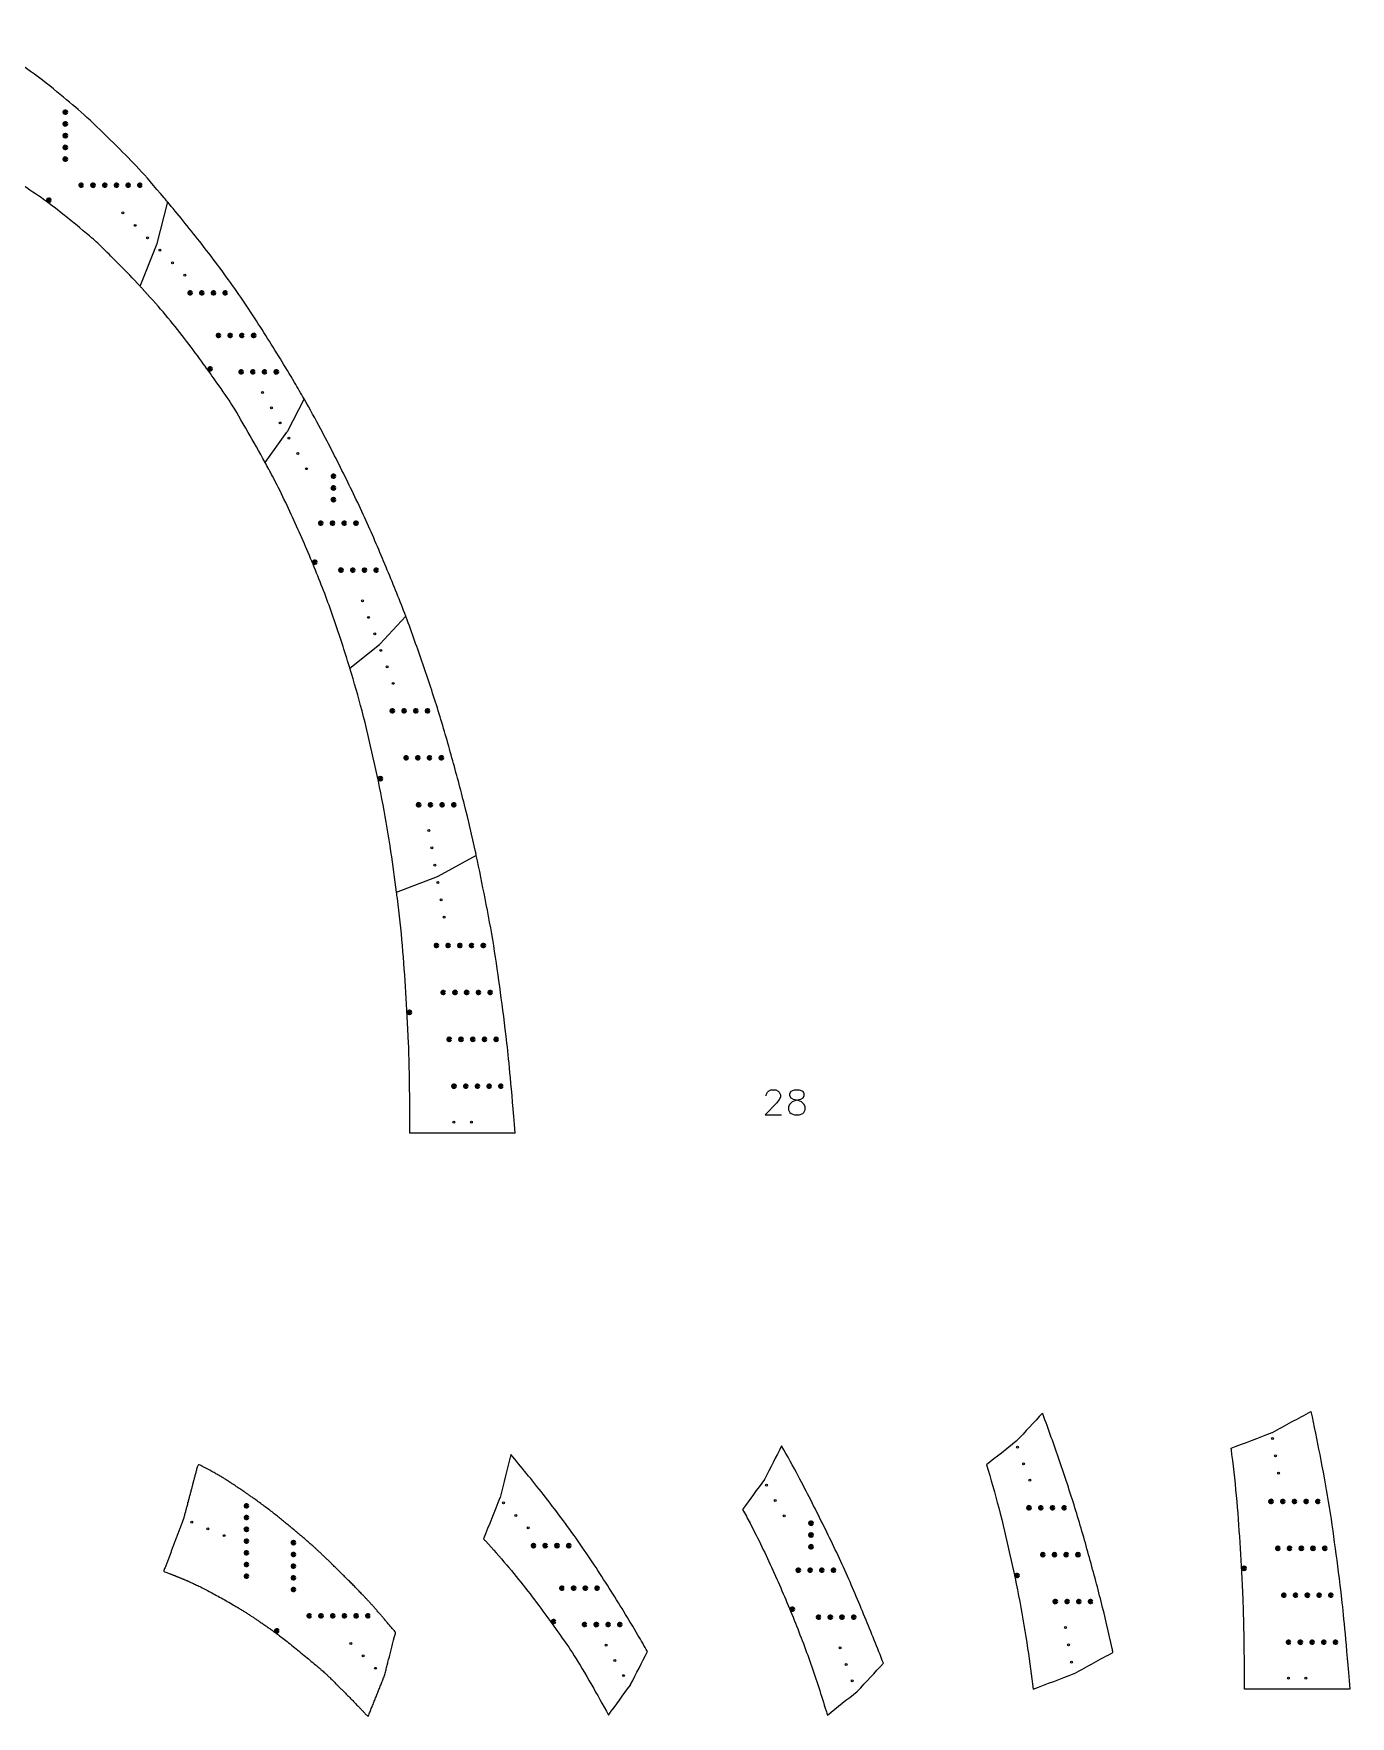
# Model space of a CAD drawing. Header units: inches. Extents: x 53 to 984, y 23 to 663.
# Drawn here: x 535 to 984, y 31 to 605 of the extents above; entities that cross this region are included whole.
import ezdxf

# ---------------------------------------------------------------- set-up
doc = ezdxf.new("R2010")
doc.units = ezdxf.units.IN
doc.header["$MEASUREMENT"] = 0
doc.header["$PDMODE"] = 32
doc.header["$PDSIZE"] = 1
for name, color, linetype, lineweight in [('Annotation', 7, 'Continuous', 9), ('Drilling', 3, 'Continuous', 13), ('Engrave', 4, 'Continuous', 50)]:
    doc.layers.add(name, color=color, linetype=linetype, lineweight=lineweight)

# ---------------------------------------------------------------- blocks, each defined once
blk = doc.blocks.new('*U844')
at = {"layer": 'Engrave'}
blk.add_point((0, 0), dxfattribs=at)
blk = doc.blocks.new('*U845')
at = {"layer": 'Engrave', "color": 0, "linetype": 'ByBlock', "lineweight": -2, "transparency": 16777216}
for p in [(0, 0), (4, 0), (8, 0), (12, 0), (16, 0)]:
    blk.add_blockref('*U844', p, dxfattribs=at)
blk = doc.blocks.new('*U846')
at = {"layer": 'Engrave'}
blk.add_point((0, 0), dxfattribs=at)
blk = doc.blocks.new('*U847')
at = {"layer": 'Engrave', "color": 0, "linetype": 'ByBlock', "lineweight": -2, "transparency": 16777216}
for p in [(0, 0), (4, 0), (8, 0), (12, 0), (16, 0)]:
    blk.add_blockref('*U846', p, dxfattribs=at)
blk = doc.blocks.new('*U848')
at = {"layer": 'Engrave'}
blk.add_point((0, 0), dxfattribs=at)
blk = doc.blocks.new('*U849')
at = {"layer": 'Engrave', "color": 0, "linetype": 'ByBlock', "lineweight": -2, "transparency": 16777216}
for p in [(0, 0), (4, 0), (8, 0), (12, 0), (16, 0)]:
    blk.add_blockref('*U848', p, dxfattribs=at)
blk = doc.blocks.new('*U850')
at = {"layer": 'Engrave'}
blk.add_point((0, 0), dxfattribs=at)
blk = doc.blocks.new('*U851')
at = {"layer": 'Engrave', "color": 0, "linetype": 'ByBlock', "lineweight": -2, "transparency": 16777216}
for p in [(0, 0), (4, 0), (8, 0), (12, 0), (16, 0)]:
    blk.add_blockref('*U850', p, dxfattribs=at)
blk = doc.blocks.new('*U852')
at = {"layer": 'Engrave'}
blk.add_point((0, 0), dxfattribs=at)
blk = doc.blocks.new('*U853')
at = {"layer": 'Engrave', "color": 0, "linetype": 'ByBlock', "lineweight": -2, "transparency": 16777216}
for p in [(0, 0), (4, 0), (8, 0), (12, 0)]:
    blk.add_blockref('*U852', p, dxfattribs=at)
blk = doc.blocks.new('*U854')
at = {"layer": 'Engrave'}
blk.add_point((0, 0), dxfattribs=at)
blk = doc.blocks.new('*U855')
at = {"layer": 'Engrave', "color": 0, "linetype": 'ByBlock', "lineweight": -2, "transparency": 16777216}
for p in [(0, 0), (4, 0), (8, 0), (12, 0)]:
    blk.add_blockref('*U854', p, dxfattribs=at)
blk = doc.blocks.new('*U856')
at = {"layer": 'Engrave'}
blk.add_point((0, 0), dxfattribs=at)
blk = doc.blocks.new('*U857')
at = {"layer": 'Engrave', "color": 0, "linetype": 'ByBlock', "lineweight": -2, "transparency": 16777216}
for p in [(0, 0), (4, 0), (8, 0), (12, 0)]:
    blk.add_blockref('*U856', p, dxfattribs=at)
blk = doc.blocks.new('*U858')
at = {"layer": 'Engrave'}
blk.add_point((0, 0), dxfattribs=at)
blk = doc.blocks.new('*U859')
at = {"layer": 'Engrave', "color": 0, "linetype": 'ByBlock', "lineweight": -2, "transparency": 16777216}
for p in [(0, 0), (4, 0), (8, 0), (12, 0)]:
    blk.add_blockref('*U858', p, dxfattribs=at)
blk = doc.blocks.new('*U860')
at = {"layer": 'Engrave'}
blk.add_point((0, 0), dxfattribs=at)
blk = doc.blocks.new('*U861')
at = {"layer": 'Engrave', "color": 0, "linetype": 'ByBlock', "lineweight": -2, "transparency": 16777216}
for p in [(0, 0), (4, 0), (8, 0), (12, 0)]:
    blk.add_blockref('*U860', p, dxfattribs=at)
blk = doc.blocks.new('*U862')
at = {"layer": 'Engrave'}
blk.add_point((0, 0), dxfattribs=at)
blk = doc.blocks.new('*U863')
at = {"layer": 'Engrave', "color": 0, "linetype": 'ByBlock', "lineweight": -2, "transparency": 16777216}
for p in [(0, 0), (4, 0), (8, 0), (12, 0)]:
    blk.add_blockref('*U862', p, dxfattribs=at)
blk = doc.blocks.new('*U864')
at = {"layer": 'Engrave'}
blk.add_point((0, 0), dxfattribs=at)
blk = doc.blocks.new('*U865')
at = {"layer": 'Engrave', "color": 0, "linetype": 'ByBlock', "lineweight": -2, "transparency": 16777216}
for p in [(0, 0), (4, 0), (8, 0), (12, 0)]:
    blk.add_blockref('*U864', p, dxfattribs=at)
blk = doc.blocks.new('*U866')
at = {"layer": 'Engrave'}
blk.add_point((0, 0), dxfattribs=at)
blk = doc.blocks.new('*U867')
at = {"layer": 'Engrave', "color": 0, "linetype": 'ByBlock', "lineweight": -2, "transparency": 16777216}
for p in [(0, 0), (4, 0), (8, 0), (12, 0), (16, 0), (20, 0)]:
    blk.add_blockref('*U866', p, dxfattribs=at)
blk = doc.blocks.new('*U868')
at = {"layer": 'Engrave'}
blk.add_point((0, 0), dxfattribs=at)
blk = doc.blocks.new('*U869')
at = {"layer": 'Engrave', "color": 0, "linetype": 'ByBlock', "lineweight": -2, "transparency": 16777216}
for p in [(0, 0), (4, 0), (8, 0)]:
    blk.add_blockref('*U868', p, dxfattribs=at)
blk = doc.blocks.new('*U872')
at = {"layer": 'Engrave'}
blk.add_point((0, 0), dxfattribs=at)
blk = doc.blocks.new('*U873')
at = {"layer": 'Engrave', "color": 0, "linetype": 'ByBlock', "lineweight": -2, "transparency": 16777216}
for p in [(0, 0), (4, 0), (8, 0), (12, 0)]:
    blk.add_blockref('*U872', p, dxfattribs=at)
blk = doc.blocks.new('*U874')
at = {"layer": 'Engrave'}
blk.add_point((0, 0), dxfattribs=at)
blk = doc.blocks.new('*U875')
at = {"layer": 'Engrave', "color": 0, "linetype": 'ByBlock', "lineweight": -2, "transparency": 16777216}
for p in [(0, 0), (4, 0), (8, 0), (12, 0), (16, 0)]:
    blk.add_blockref('*U874', p, dxfattribs=at)
blk = doc.blocks.new('*U902')
at = {"layer": 'Engrave'}
blk.add_point((0, 0), dxfattribs=at)
blk = doc.blocks.new('*U903')
at = {"layer": 'Engrave', "color": 0, "linetype": 'ByBlock', "lineweight": -2, "transparency": 16777216}
for p in [(0, 0), (4, 0), (8, 0), (12, 0)]:
    blk.add_blockref('*U902', p, dxfattribs=at)
blk = doc.blocks.new('*U904')
at = {"layer": 'Engrave'}
blk.add_point((0, 0), dxfattribs=at)
blk = doc.blocks.new('*U905')
at = {"layer": 'Engrave', "color": 0, "linetype": 'ByBlock', "lineweight": -2, "transparency": 16777216}
for p in [(0, 0), (4, 0), (8, 0), (12, 0)]:
    blk.add_blockref('*U904', p, dxfattribs=at)
blk = doc.blocks.new('*U906')
at = {"layer": 'Engrave'}
blk.add_point((0, 0), dxfattribs=at)
blk = doc.blocks.new('*U907')
at = {"layer": 'Engrave', "color": 0, "linetype": 'ByBlock', "lineweight": -2, "transparency": 16777216}
for p in [(0, 0), (4, 0), (8, 0), (12, 0)]:
    blk.add_blockref('*U906', p, dxfattribs=at)
blk = doc.blocks.new('*U908')
at = {"layer": 'Engrave'}
blk.add_point((0, 0), dxfattribs=at)
blk = doc.blocks.new('*U909')
at = {"layer": 'Engrave', "color": 0, "linetype": 'ByBlock', "lineweight": -2, "transparency": 16777216}
for p in [(0, 0), (4, 0), (8, 0), (12, 0)]:
    blk.add_blockref('*U908', p, dxfattribs=at)
blk = doc.blocks.new('*U910')
at = {"layer": 'Engrave'}
blk.add_point((0, 0), dxfattribs=at)
blk = doc.blocks.new('*U911')
at = {"layer": 'Engrave', "color": 0, "linetype": 'ByBlock', "lineweight": -2, "transparency": 16777216}
for p in [(0, 0), (4, 0), (8, 0), (12, 0)]:
    blk.add_blockref('*U910', p, dxfattribs=at)
blk = doc.blocks.new('*U912')
at = {"layer": 'Engrave'}
blk.add_point((0, 0), dxfattribs=at)
blk = doc.blocks.new('*U913')
at = {"layer": 'Engrave', "color": 0, "linetype": 'ByBlock', "lineweight": -2, "transparency": 16777216}
for p in [(0, 0), (4, 0), (8, 0)]:
    blk.add_blockref('*U912', p, dxfattribs=at)
blk = doc.blocks.new('*U914')
at = {"layer": 'Engrave'}
blk.add_point((0, 0), dxfattribs=at)
blk = doc.blocks.new('*U915')
at = {"layer": 'Engrave', "color": 0, "linetype": 'ByBlock', "lineweight": -2, "transparency": 16777216}
for p in [(0, 0), (4, 0), (8, 0), (12, 0)]:
    blk.add_blockref('*U914', p, dxfattribs=at)
blk = doc.blocks.new('*U916')
at = {"layer": 'Engrave'}
blk.add_point((0, 0), dxfattribs=at)
blk = doc.blocks.new('*U917')
at = {"layer": 'Engrave', "color": 0, "linetype": 'ByBlock', "lineweight": -2, "transparency": 16777216}
for p in [(0, 0), (4, 0), (8, 0), (12, 0)]:
    blk.add_blockref('*U916', p, dxfattribs=at)
blk = doc.blocks.new('*U918')
at = {"layer": 'Engrave'}
blk.add_point((0, 0), dxfattribs=at)
blk = doc.blocks.new('*U919')
at = {"layer": 'Engrave', "color": 0, "linetype": 'ByBlock', "lineweight": -2, "transparency": 16777216}
for p in [(0, 0), (4, 0), (8, 0), (12, 0)]:
    blk.add_blockref('*U918', p, dxfattribs=at)
blk = doc.blocks.new('*U920')
at = {"layer": 'Engrave'}
blk.add_point((0, 0), dxfattribs=at)
blk = doc.blocks.new('*U921')
at = {"layer": 'Engrave', "color": 0, "linetype": 'ByBlock', "lineweight": -2, "transparency": 16777216}
for p in [(0, 0), (4, 0), (8, 0), (12, 0), (16, 0)]:
    blk.add_blockref('*U920', p, dxfattribs=at)
blk = doc.blocks.new('*U922')
at = {"layer": 'Engrave'}
blk.add_point((0, 0), dxfattribs=at)
blk = doc.blocks.new('*U923')
at = {"layer": 'Engrave', "color": 0, "linetype": 'ByBlock', "lineweight": -2, "transparency": 16777216}
for p in [(0, 0), (4, 0), (8, 0), (12, 0), (16, 0)]:
    blk.add_blockref('*U922', p, dxfattribs=at)
blk = doc.blocks.new('*U924')
at = {"layer": 'Engrave'}
blk.add_point((0, 0), dxfattribs=at)
blk = doc.blocks.new('*U925')
at = {"layer": 'Engrave', "color": 0, "linetype": 'ByBlock', "lineweight": -2, "transparency": 16777216}
for p in [(0, 0), (4, 0), (8, 0), (12, 0), (16, 0)]:
    blk.add_blockref('*U924', p, dxfattribs=at)
blk = doc.blocks.new('*U926')
at = {"layer": 'Engrave'}
blk.add_point((0, 0), dxfattribs=at)
blk = doc.blocks.new('*U927')
at = {"layer": 'Engrave', "color": 0, "linetype": 'ByBlock', "lineweight": -2, "transparency": 16777216}
for p in [(0, 0), (4, 0), (8, 0), (12, 0), (16, 0)]:
    blk.add_blockref('*U926', p, dxfattribs=at)
blk = doc.blocks.new('*U940')
at = {"layer": 'Engrave'}
blk.add_point((0, 0), dxfattribs=at)
blk = doc.blocks.new('*U941')
at = {"layer": 'Engrave', "color": 0, "linetype": 'ByBlock', "lineweight": -2, "transparency": 16777216}
for p in [(0, 0), (4, 0), (8, 0), (12, 0), (16, 0), (20, 0)]:
    blk.add_blockref('*U940', p, dxfattribs=at)
blk = doc.blocks.new('*U942')
at = {"layer": 'Engrave'}
blk.add_point((0, 0), dxfattribs=at)
blk = doc.blocks.new('*U943')
at = {"layer": 'Engrave', "color": 0, "linetype": 'ByBlock', "lineweight": -2, "transparency": 16777216}
for p in [(0, 0), (4, 0), (8, 0), (12, 0), (16, 0), (20, 0), (24, 0)]:
    blk.add_blockref('*U942', p, dxfattribs=at)
blk = doc.blocks.new('*U944')
at = {"layer": 'Engrave'}
blk.add_point((0, 0), dxfattribs=at)
blk = doc.blocks.new('*U945')
at = {"layer": 'Engrave', "color": 0, "linetype": 'ByBlock', "lineweight": -2, "transparency": 16777216}
for p in [(0, 0), (4, 0), (8, 0), (12, 0), (16, 0)]:
    blk.add_blockref('*U944', p, dxfattribs=at)

msp = doc.modelspace()

# ---------------------------------------------------------------- linework, layer by layer
for p, q in [((580.41, 547.66), (576.7, 533.04)), ((571.06, 518.91), (576.66, 532.91)), ((576.66, 532.91), (576.7, 533.04)), ((626.97, 480.5), (621.23, 469.21)), ((613.7, 458.83), (621.14, 469.08)), ((621.14, 469.08), (621.23, 469.21)), ((661.68, 406.38), (652.86, 396.87)), ((642.58, 388.72), (652.75, 396.77)), ((652.86, 396.87), (652.75, 396.77)), ((685.72, 324.79), (672.61, 317.64)), ((658.54, 312.25), (672.49, 317.59)), ((672.61, 317.64), (672.49, 317.59)), ((698.96, 230.11), (663.11, 230.11))]:
    msp.add_line(p, q)
at = {"transparency": 33554687}
for points, knots in [([(580.41, 547.66), (580.03, 548.11), (576.05, 552.87), (570.47, 559.33), (563.64, 566.11), (553.5, 576.18), (546.41, 582.11), (536.74, 590.2), (525.09, 598.11), (521.37, 600.64), (515.66, 603.68), (513.04, 605.01)], [18.897873, 18.897873, 18.897873, 18.897873, 19, 20, 21, 22, 23, 24, 25, 26, 26.393494, 26.393494, 26.393494, 26.393494]), ([(626.97, 480.5), (625.91, 482.37), (621.73, 489.57), (614.04, 502.11), (603.58, 518.11), (592.01, 533.57), (583.72, 543.69), (580.41, 547.66)], [14.6495, 14.6495, 14.6495, 14.6495, 15, 16, 17, 18, 18.897873, 18.897873, 18.897873, 18.897873]), ([(661.68, 406.38), (659.69, 411.62), (655.36, 422.2), (648.7, 438.11), (640.97, 454.11), (633.82, 468.24), (628.95, 477.04), (626.97, 480.5)], [10.017001, 10.017001, 10.017001, 10.017001, 11, 12, 13, 14, 14.6495, 14.6495, 14.6495, 14.6495]), ([(685.72, 324.79), (685.63, 325.23), (684.37, 331), (681.78, 342.11), (677.46, 358.11), (672.9, 374.11), (667.49, 390.11), (663.76, 400.87), (661.71, 406.29), (661.68, 406.38)], [4.917266, 4.917266, 4.917266, 4.917266, 5, 6, 7, 8, 9, 10, 10.017001, 10.017001, 10.017001, 10.017001]), ([(698.96, 230.11), (697.69, 246.11), (696.16, 262.11), (693.98, 278.11), (691.81, 294.11), (688.84, 309.67), (686.78, 319.89), (685.72, 324.79)], [0, 0, 0, 0, 1, 2, 3, 4, 4.917266, 4.917266, 4.917266, 4.917266]), ([(943.16, 122.69), (943.25, 121.98), (944.02, 115.93), (945.32, 104.55), (946.33, 88.55), (947.34, 72.55), (947.63, 56.56), (947.74, 40.55), (959.69, 40.55), (971.64, 40.55), (983.59, 40.55), (982.32, 56.55), (980.78, 72.55), (978.61, 88.55), (976.43, 104.55), (973.47, 120.11), (971.4, 130.33), (970.35, 135.22), (965.98, 132.84), (961.6, 130.46), (957.23, 128.08), (957.19, 128.06), (957.15, 128.04), (957.11, 128.02), (952.46, 126.25), (947.81, 124.47), (943.16, 122.69)], [0, 0, 0, 0, 0.134022, 1.134022, 2.134022, 3.134022, 4.132961, 4.132961, 4.132961, 5.132961, 5.132961, 5.132961, 6.132961, 7.132961, 8.132961, 9.132961, 10.050227, 10.050227, 10.050227, 11.050227, 11.050227, 11.050227, 12.050227, 12.050227, 12.050227, 13.050227, 13.050227, 13.050227, 13.050227])]:
    msp.add_open_spline(points, degree=3, knots=knots, dxfattribs=at)
for points, knots in [([(571.06, 518.91), (566.34, 523.97), (556.09, 534.11), (556.09, 534.11), (542.16, 545.76), (535.83, 550.11), (527.22, 556.02), (512.87, 563.86), (508.04, 565.83), (504.01, 567.46), (501.34, 568.44)], [18.048793, 18.048793, 18.048793, 18.048793, 18.998939, 19.998939, 20.998939, 21.998939, 22.998939, 23.998939, 24.998939, 25.620005, 25.620005, 25.620005, 25.620005]), ([(613.7, 458.83), (611.68, 462.51), (606.82, 471.04), (601.89, 479.47), (597.23, 486.11), (585.71, 502.11), (576.52, 513.04), (571.31, 518.64), (571.06, 518.91)], [13.295966, 13.295966, 13.295966, 13.295966, 13.998939, 14.998939, 15.998939, 16.998939, 17.998939, 18.048793, 18.048793, 18.048793, 18.048793]), ([(642.58, 388.72), (642.44, 389.19), (640.66, 394.98), (637.12, 406.11), (630.99, 422.11), (624.13, 438.11), (618.26, 450.36), (614.55, 457.28), (613.7, 458.83)], [8.912316, 8.912316, 8.912316, 8.912316, 8.998939, 9.998939, 10.998939, 11.998939, 12.998939, 13.295966, 13.295966, 13.295966, 13.295966]), ([(658.54, 312.25), (657.95, 316.87), (656.57, 326.82), (654.06, 342.11), (650.65, 358.11), (647.04, 373.65), (644.06, 383.85), (642.58, 388.72)], [4.132961, 4.132961, 4.132961, 4.132961, 4.998939, 5.998939, 6.998939, 7.998939, 8.912316, 8.912316, 8.912316, 8.912316]), ([(663.11, 230.11), (663.01, 246.13), (662.71, 262.12), (661.7, 278.11), (660.69, 294.11), (659.39, 305.49), (658.63, 311.54), (658.54, 312.25)], [0, 0, 0, 0, 0.998939, 1.998939, 2.998939, 3.998939, 4.132961, 4.132961, 4.132961, 4.132961]), ([(889.62, 45.88), (884.97, 44.1), (880.32, 42.32), (875.67, 40.55), (875.08, 45.16), (873.7, 55.12), (871.19, 70.4), (867.77, 86.4), (864.17, 101.94), (861.19, 112.14), (859.71, 117.02), (863.1, 119.7), (866.49, 122.38), (869.88, 125.06), (869.91, 125.1), (869.95, 125.13), (869.99, 125.17), (872.93, 128.33), (875.87, 131.5), (878.81, 134.67), (878.84, 134.58), (880.89, 129.16), (884.62, 118.4), (890.03, 102.4), (894.59, 86.4), (898.91, 70.4), (901.5, 59.29), (902.76, 53.52), (902.85, 53.08), (898.48, 50.7), (894.11, 48.32), (889.74, 45.93), (889.7, 45.92), (889.66, 45.9), (889.62, 45.88)], [0, 0, 0, 0, 1, 1, 1, 1.865978, 2.865978, 3.865978, 4.865978, 5.779355, 5.779355, 5.779355, 6.779355, 6.779355, 6.779355, 7.779355, 7.779355, 7.779355, 8.779355, 8.779355, 8.779355, 8.796356, 9.796356, 10.796356, 11.796356, 12.796356, 13.796356, 13.879089, 13.879089, 13.879089, 14.879089, 14.879089, 14.879089, 15.879089, 15.879089, 15.879089, 15.879089]), ([(784.01, 112.07), (784.04, 112.12), (784.06, 112.16), (784.09, 112.21), (786.01, 115.97), (787.92, 119.73), (789.84, 123.49), (791.82, 120.03), (796.68, 111.23), (803.83, 97.1), (811.57, 81.1), (818.23, 65.19), (822.56, 54.62), (824.54, 49.37), (821.61, 46.2), (818.67, 43.03), (815.73, 39.86), (815.69, 39.83), (815.65, 39.8), (815.61, 39.76), (812.22, 37.08), (808.83, 34.4), (805.44, 31.72), (805.3, 32.18), (803.53, 37.97), (799.99, 49.1), (793.85, 65.1), (787, 81.1), (781.13, 93.35), (777.41, 100.27), (776.56, 101.83), (779.04, 105.24), (781.53, 108.66), (784.01, 112.07)], [0, 0, 0, 0, 1, 1, 1, 2, 2, 2, 2.6495, 3.6495, 4.6495, 5.6495, 6.632499, 6.632499, 6.632499, 7.632499, 7.632499, 7.632499, 8.632499, 8.632499, 8.632499, 9.632499, 9.632499, 9.632499, 9.719123, 10.719123, 11.719123, 12.719123, 13.719123, 14.016149, 14.016149, 14.016149, 15.016149, 15.016149, 15.016149, 15.016149]), ([(693.83, 105.92), (695.07, 110.79), (696.3, 115.67), (697.54, 120.54), (700.85, 116.57), (709.14, 106.45), (720.71, 90.99), (731.17, 74.99), (738.86, 62.46), (743.04, 55.25), (744.1, 53.38), (742.19, 49.62), (740.27, 45.86), (738.36, 42.1), (738.33, 42.05), (738.3, 42.01), (738.27, 41.96), (735.79, 38.55), (733.31, 35.13), (730.83, 31.72), (728.81, 35.4), (723.95, 43.92), (719.02, 52.35), (714.36, 58.99), (702.84, 74.99), (693.65, 85.92), (688.44, 91.52), (688.19, 91.79), (690.06, 96.46), (691.93, 101.13), (693.79, 105.79), (693.81, 105.84), (693.82, 105.88), (693.83, 105.92)], [0, 0, 0, 0, 1, 1, 1, 1.897873, 2.897873, 3.897873, 4.897873, 5.248372, 5.248372, 5.248372, 6.248372, 6.248372, 6.248372, 7.248372, 7.248372, 7.248372, 8.248372, 8.248372, 8.248372, 8.951346, 9.951346, 10.951346, 11.951346, 12.951346, 13.0012, 13.0012, 13.0012, 14.0012, 14.0012, 14.0012, 15.0012, 15.0012, 15.0012, 15.0012])]:
    msp.add_open_spline(points, degree=3, knots=knots)
msp.add_rational_spline([(654.42, 45.15), (652.56, 40.49), (650.69, 35.82), (648.82, 31.15), (644.1, 36.21), (633.85, 46.35), (633.85, 46.35), (619.92, 58), (613.59, 62.35), (604.98, 68.27), (590.63, 76.1), (585.8, 78.07), (581.77, 79.71), (579.1, 80.69), (581.36, 86.67), (583.62, 92.64), (585.88, 98.62), (585.89, 98.65), (585.9, 98.69), (585.91, 98.72), (587.54, 104.9), (589.17, 111.08), (590.8, 117.26), (593.42, 115.93), (599.13, 112.88), (602.85, 110.35), (614.5, 102.44), (624.17, 94.35), (631.26, 88.42), (641.4, 78.35), (648.23, 71.57), (653.81, 65.11), (657.79, 60.35), (658.17, 59.9), (656.93, 55.03), (655.7, 50.15), (654.46, 45.28), (654.45, 45.24), (654.44, 45.2), (654.42, 45.15)], [1, 1, 1, 1, 1, 1, 1, 1, 1, 1, 1, 1, 1, 1, 1, 1, 1, 0.999108350251, 0.999108350251, 1, 1, 1, 1, 1, 1, 1, 1, 1, 1, 1, 1, 1, 1, 1, 1, 1, 1, 1, 1, 1], degree=3, knots=[0, 0, 0, 0, 1, 1, 1, 1.950146, 2.950146, 3.950146, 4.950146, 5.950146, 6.950146, 7.950146, 8.571212, 8.571212, 8.571212, 9.571212, 9.571212, 9.571212, 9.674663, 9.674663, 9.674663, 10.674663, 10.674663, 10.674663, 11.068157, 12.068157, 13.068157, 14.068157, 15.068157, 16.068157, 17.068157, 18.068157, 18.170284, 18.170284, 18.170284, 19.170284, 19.170284, 19.170284, 20.170284, 20.170284, 20.170284, 20.170284])
at = {"layer": 'Annotation'}
msp.add_lwpolyline([(784.61, 242.84), (784.61, 243.24), (785.01, 244.05), (785.42, 244.45), (786.22, 244.85), (787.83, 244.85), (788.63, 244.45), (789.03, 244.05), (789.43, 243.24), (789.43, 242.44), (789.03, 241.63), (788.23, 240.43), (784.21, 236.41), (789.84, 236.41)], dxfattribs=at)
msp.add_lwpolyline([(794.26, 236.41), (795.86, 236.41), (797.07, 236.81), (797.47, 237.21), (797.87, 238.02), (797.87, 239.22), (797.47, 240.03), (796.67, 240.83), (795.46, 241.23), (793.85, 241.63), (793.05, 242.04), (792.65, 242.84), (792.65, 243.64), (793.05, 244.45), (794.26, 244.85), (795.86, 244.85), (797.07, 244.45), (797.47, 243.64), (797.47, 242.84), (797.07, 242.04), (796.27, 241.63), (794.66, 241.23), (793.45, 240.83), (792.65, 240.03), (792.25, 239.22), (792.25, 238.02), (792.65, 237.21), (793.05, 236.81)], close=True, dxfattribs=at)
at = {"layer": 'Drilling'}
for centre in [(565.14, 543.9), (569.38, 539.65), (573.62, 535.41), (577.85, 531.16), (582.09, 526.91), (586.33, 522.66), (612.84, 482.66), (615.84, 477.46), (618.84, 472.27), (621.84, 467.07), (624.84, 461.87), (627.84, 456.68), (646.9, 411.61), (648.99, 405.99), (651.08, 400.36), (653.17, 394.74), (655.27, 389.12), (657.36, 383.49), (669.54, 333.29), (670.57, 327.38), (671.61, 321.48), (672.65, 315.57), (673.69, 309.66), (674.72, 303.75), (678.04, 233.86), (684.04, 233.86), (957.27, 126), (870.3, 123.03), (872.39, 117.41), (958.31, 120.09), (784.7, 110.06), (874.49, 111.79), (959.35, 114.18), (694.98, 104.04), (787.7, 104.87), (588.67, 97.52), (699.22, 99.79), (790.7, 99.67), (594.2, 95.2), (599.74, 92.89), (703.46, 95.55), (886.67, 61.59), (642.9, 56.15), (647.14, 51.9), (729.97, 55.54), (809.76, 54.6), (887.7, 55.68), (651.38, 47.65), (732.97, 50.34), (811.86, 48.98), (888.74, 49.77), (735.97, 45.15), (813.95, 43.36), (962.66, 44.3), (968.66, 44.3)]:
    msp.add_circle(centre, 0.323, dxfattribs=at)
at = {"layer": 'Engrave'}
for p in [(539.95, 548.23), (594.94, 490.69), (630.65, 424.82), (652.99, 351), (662.95, 271.31), (947.58, 81.75), (870.12, 79.3), (712.07, 63.58), (793.52, 67.82), (617.71, 60.47)]:
    msp.add_point(p, dxfattribs=at)

# ---------------------------------------------------------------- block references
for name, p, rotation in [('*U875', (545.58, 562.24), 89.99999999999676), ('*U869', (637, 446.11), 90.00000000000001), ('*U943', (607.34, 79.03), 89.99999999999676), ('*U913', (799.86, 89.1), 90.00000000000001), ('*U945', (623.34, 74.49), 89.99999999999676)]:
    msp.add_blockref(name, p, dxfattribs=dict(at, rotation=rotation))
for name, p in [('*U867', (551, 553.31)), ('*U865', (588.11, 516.6)), ('*U863', (597.79, 502.11)), ('*U873', (605.53, 489.67)), ('*U861', (632.69, 438.11)), ('*U859', (639.59, 422.11)), ('*U857', (657.09, 374.11)), ('*U855', (661.79, 358.11)), ('*U853', (666.07, 342.11)), ('*U851', (672.11, 294.11)), ('*U849', (674.45, 278.11)), ('*U847', (676.51, 262.11)), ('*U845', (678.12, 246.11)), ('*U927', (956.74, 104.55)), ('*U919', (874.22, 102.4)), ('*U905', (705.24, 89.48)), ('*U917', (878.92, 86.4)), ('*U925', (959.08, 88.55)), ('*U911', (795.55, 81.1)), ('*U903', (714.92, 74.99)), ('*U915', (883.2, 70.4)), ('*U923', (961.13, 72.55)), ('*U941', (628.76, 65.55)), ('*U909', (802.45, 65.1)), ('*U907', (722.66, 62.55)), ('*U921', (962.74, 56.55))]:
    msp.add_blockref(name, p, dxfattribs=at)

doc.saveas('drawing.dxf')
